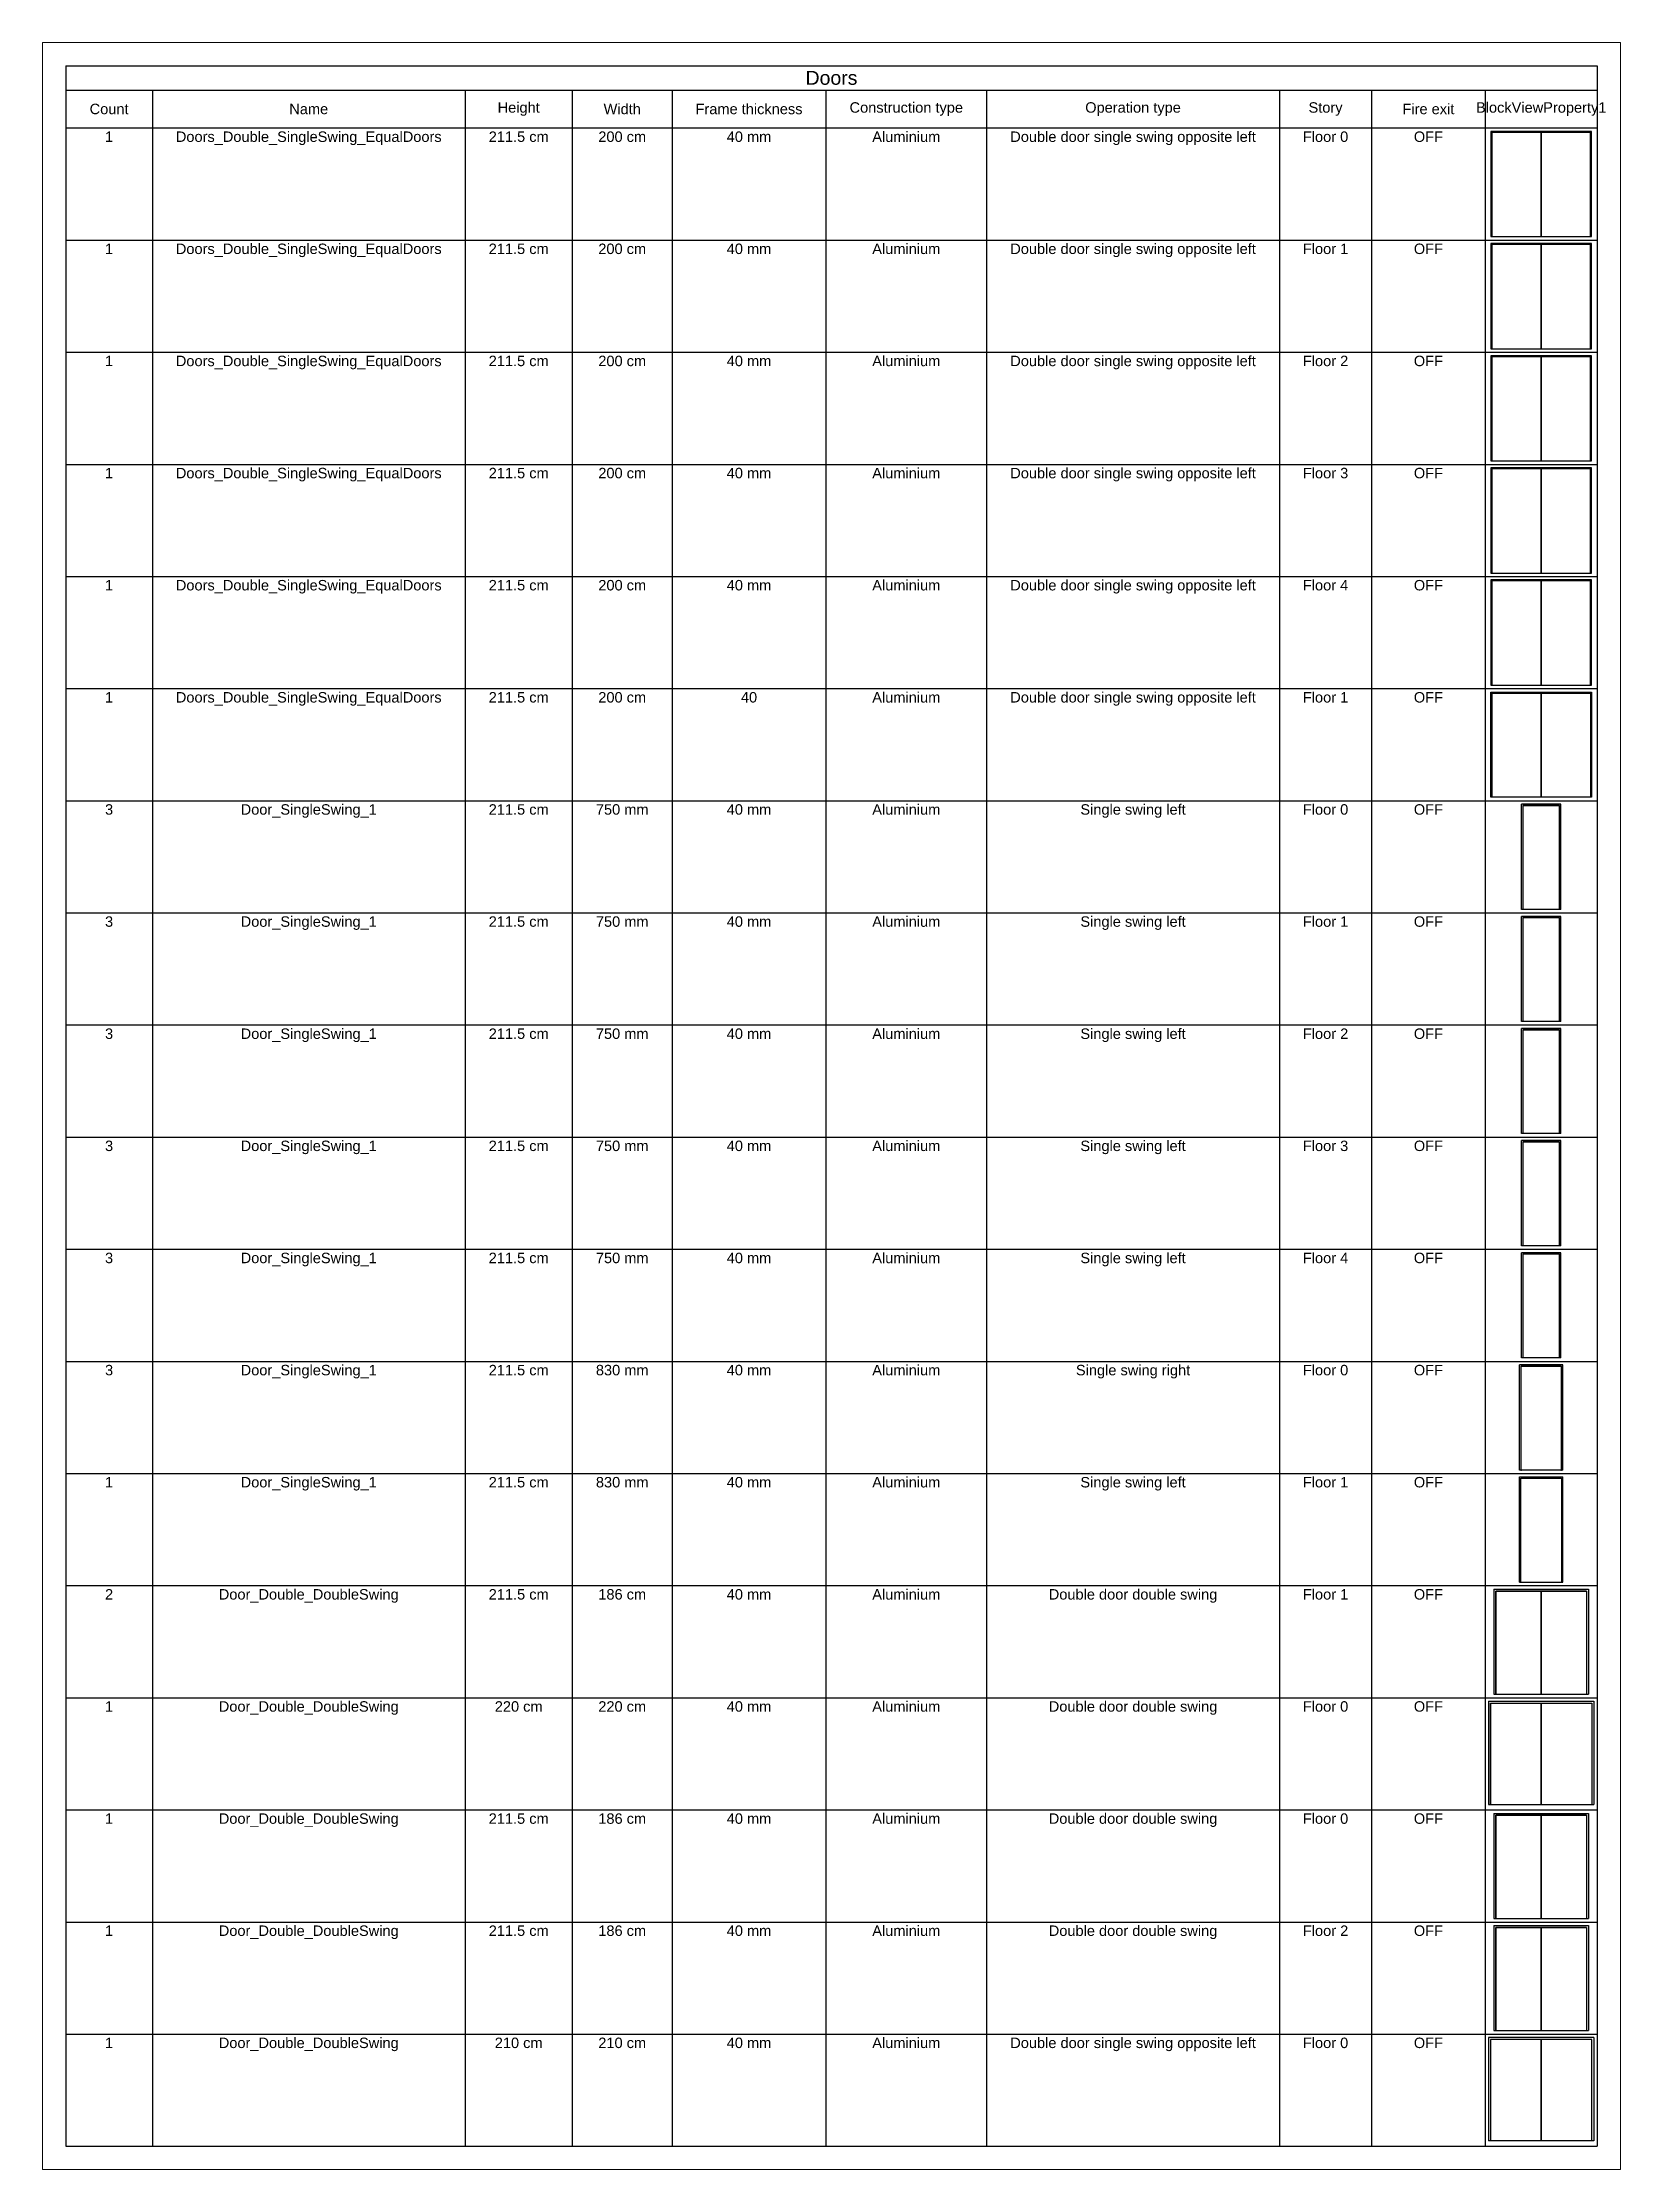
# Paper-space layout 'A0' of a CAD drawing. Header units: millimetres. Extents: x 0 to 680, y 272 to 1189.
# The model-space entities are those that its viewports show. They can reach past a viewport. Long polylines and large blocks are cut down to what shows.
import ezdxf

# ---------------------------------------------------------------- set-up
doc = ezdxf.new("R2010")
doc.units = ezdxf.units.MM
for name, color, linetype in [('Background_DOOR_FRAME', 253, 'Continuous'), ('Background_DOOR_PANEL', 255, 'Continuous'), ('BIM_VIEWPORTS', 7, 'Continuous')]:
    doc.layers.add(name, color=color, linetype=linetype)
doc.layers.add('Background_DOOR_LEAF', color=7, linetype='Continuous', true_color=0xffffff)
doc.styles.get("Standard").update_dxf_attribs({"font": 'arial.ttf'})

# ---------------------------------------------------------------- blocks, each defined once
blk = doc.blocks.new('*U20')
at = {"layer": 'Background_DOOR_FRAME', "extrusion": (0, 1, 0)}
for p, q in [((2050, 2135), (10, 2135)), ((10, 2135), (10, 0)), ((30, 2115), (30, 0)), ((2030, 2115), (30, 2115)), ((2030, 0), (2030, 2115)), ((2050, 0), (2050, 2135)), ((10, 0), (30, 0)), ((2030, 0), (2050, 0))]:
    blk.add_line(p, q, dxfattribs=at)
at = {"layer": 'Background_DOOR_PANEL', "extrusion": (0, 1, 0)}
for p, q in [((1030, 2115), (30, 2115)), ((30, 2115), (30, 0)), ((1030, 0), (1030, 2115)), ((2030, 2115), (1030, 2115)), ((1030, 2115), (1030, 0)), ((2030, 0), (2030, 2115)), ((30, 0), (1030, 0)), ((1030, 0), (2030, 0))]:
    blk.add_line(p, q, dxfattribs=at)
blk = doc.blocks.new('*U21')
at = {"layer": 'Background_DOOR_FRAME', "extrusion": (0, 1, -7.29073e-16)}
for p, q in [((-2050, 2135), (-10, 2135)), ((-2050, 0), (-2050, 2135)), ((-2030, 2115), (-30, 2115)), ((-2030, 0), (-2030, 2115)), ((-30, 2115), (-30, 0)), ((-10, 2135), (-10, 0)), ((-2030, 0), (-2050, 0)), ((-10, 0), (-30, 0))]:
    blk.add_line(p, q, dxfattribs=at)
at = {"layer": 'Background_DOOR_LEAF', "extrusion": (0, 1, -7.29073e-16)}
for p, q in [((-1030, 2115), (-2030, 2115)), ((-2030, 2115), (-2030, 0)), ((-30, 2115), (-1030, 2115)), ((-1030, 2115), (-1030, 0)), ((-1030, 0), (-1030, 2115)), ((-30, 2115), (-30, 0)), ((-1030, 0), (-2030, 0)), ((-30, 0), (-1030, 0))]:
    blk.add_line(p, q, dxfattribs=at)
blk = doc.blocks.new('*U22')
at = {"layer": 'Background_DOOR_FRAME', "extrusion": (0, 1, 0)}
for p, q in [((810, 2140), (10, 2140)), ((10, 0), (10, 2140)), ((35, 2115), (35, 0)), ((785, 2115), (35, 2115)), ((785, 0), (785, 2115)), ((810, 0), (810, 2140)), ((35, 0), (10, 0)), ((810, 0), (785, 0))]:
    blk.add_line(p, q, dxfattribs=at)
at = {"layer": 'Background_DOOR_PANEL', "extrusion": (0, 1, 0)}
for p, q in [((35, 2115), (35, 0)), ((35, 2115), (785, 2115)), ((785, 0), (785, 2115)), ((785, 0), (35, 0))]:
    blk.add_line(p, q, dxfattribs=at)
blk = doc.blocks.new('*U23')
at = {"layer": 'Background_DOOR_FRAME', "extrusion": (0, 1, 7.31975e-17)}
for p, q in [((890, 2140), (10, 2140)), ((10, 0), (10, 2140)), ((35, 2115), (35, 0)), ((865, 2115), (35, 2115)), ((865, 0), (865, 2115)), ((890, 0), (890, 2140)), ((35, 0), (10, 0)), ((35, 0), (50, 0)), ((850, 0), (865, 0)), ((890, 0), (865, 0))]:
    blk.add_line(p, q, dxfattribs=at)
at = {"layer": 'Background_DOOR_PANEL', "extrusion": (0, 1, 7.31975e-17)}
for p, q in [((35, 2115), (35, 0)), ((35, 2115), (865, 2115)), ((865, 0), (865, 2115)), ((865, 0), (35, 0))]:
    blk.add_line(p, q, dxfattribs=at)
blk = doc.blocks.new('*U24')
at = {"layer": 'Background_DOOR_FRAME', "extrusion": (0, 1, -7.31975e-17)}
for p, q in [((-890, 2140), (-10, 2140)), ((-890, 0), (-890, 2140)), ((-865, 2115), (-35, 2115)), ((-865, 0), (-865, 2115)), ((-35, 2115), (-35, 0)), ((-10, 0), (-10, 2140)), ((-890, 0), (-865, 0)), ((-35, 0), (-10, 0))]:
    blk.add_line(p, q, dxfattribs=at)
at = {"layer": 'Background_DOOR_LEAF', "extrusion": (0, 1, -7.31975e-17)}
for p, q in [((-865, 0), (-865, 2115)), ((-35, 2115), (-865, 2115)), ((-35, 2115), (-35, 0)), ((-865, 0), (-35, 0))]:
    blk.add_line(p, q, dxfattribs=at)
blk = doc.blocks.new('*U25')
at = {"layer": 'Background_DOOR_FRAME', "extrusion": (0, 1, 0)}
for p, q in [((10, 2155), (1950, 2155)), ((10, 2155), (10, 0)), ((50, 0), (50, 2115)), ((50, 2115), (1910, 2115)), ((1910, 2115), (1910, 0)), ((1950, 2155), (1950, 0)), ((10, 0), (50, 0)), ((1910, 0), (1950, 0))]:
    blk.add_line(p, q, dxfattribs=at)
at = {"layer": 'Background_DOOR_PANEL', "extrusion": (0, 1, 0)}
for p, q in [((980, 2115), (50, 2115)), ((50, 2115), (50, 0)), ((980, 2115), (980, 0)), ((1910, 2115), (980, 2115)), ((980, 0), (980, 2115)), ((50, 0), (980, 0)), ((980, 0), (1910, 0))]:
    blk.add_line(p, q, dxfattribs=at)
blk = doc.blocks.new('*U26')
at = {"layer": 'Background_DOOR_FRAME', "extrusion": (0, 1, 2.74693e-48)}
for p, q in [((10, 2240), (2290, 2240)), ((10, 2240), (10, 0)), ((50, 0), (50, 2200)), ((50, 2200), (2250, 2200)), ((2250, 2200), (2250, 0)), ((2290, 2240), (2290, 0)), ((10, 0), (50, 0)), ((2250, 0), (2290, 0))]:
    blk.add_line(p, q, dxfattribs=at)
at = {"layer": 'Background_DOOR_PANEL', "extrusion": (0, 1, 2.74693e-48)}
for p, q in [((50, 2200), (1150, 2200)), ((50, 2200), (50, 0)), ((1150, 2200), (1150, 0)), ((1150, 2200), (2250, 2200)), ((1150, 0), (1150, 2200)), ((50, 0), (1150, 0)), ((1150, 0), (2250, 0))]:
    blk.add_line(p, q, dxfattribs=at)
blk = doc.blocks.new('*U27')
at = {"layer": 'Background_DOOR_FRAME', "extrusion": (0, 1, -7.29073e-16)}
for p, q in [((-10, 2140), (-2190, 2140)), ((-2190, 2140), (-2190, 0)), ((-50, 2100), (-2150, 2100)), ((-2150, 2100), (-2150, 0)), ((-50, 0), (-50, 2100)), ((-10, 2140), (-10, 0)), ((-2150, 0), (-2190, 0)), ((-10, 0), (-50, 0))]:
    blk.add_line(p, q, dxfattribs=at)
at = {"layer": 'Background_DOOR_PANEL', "extrusion": (0, 1, -7.29073e-16)}
for p, q in [((-2150, 2100), (-2150, 0)), ((-1100, 2100), (-1100, 0)), ((-1100, 0), (-1100, 2100)), ((-1100, 0), (-2150, 0)), ((-50, 0), (-1100, 0))]:
    blk.add_line(p, q, dxfattribs=at)
blk = doc.blocks.new('*T19')
at = {"color": 0, "linetype": 'ByBlock', "lineweight": -2}
for p, q in [((0, 0), (660.35, 0)), ((0, 0), (0, -896.87)), ((660.35, 0), (660.35, -896.87)), ((0, -10.5), (660.35, -10.5)), ((37.4, -10.5), (37.4, -896.87)), ((172.17, -10.5), (172.17, -896.87)), ((218.42, -10.5), (218.42, -896.87)), ((261.45, -10.5), (261.45, -896.87)), ((327.77, -10.5), (327.77, -896.87)), ((397.07, -10.5), (397.07, -896.87)), ((523.32, -10.5), (523.32, -896.87)), ((563.06, -10.5), (563.06, -896.87)), ((612.01, -10.5), (612.01, -896.87)), ((0, -26.84), (660.35, -26.84)), ((0, -75.17), (660.35, -75.17)), ((0, -123.51), (660.35, -123.51)), ((0, -171.84), (660.35, -171.84)), ((0, -220.18), (660.35, -220.18)), ((0, -268.51), (660.35, -268.51)), ((0, -316.85), (660.35, -316.85)), ((0, -365.18), (660.35, -365.18)), ((0, -413.52), (660.35, -413.52)), ((0, -461.86), (660.35, -461.86)), ((0, -510.19), (660.35, -510.19)), ((0, -558.53), (660.35, -558.53)), ((0, -606.86), (660.35, -606.86)), ((0, -655.2), (660.35, -655.2)), ((0, -703.53), (660.35, -703.53)), ((0, -751.87), (660.35, -751.87)), ((0, -800.2), (660.35, -800.2)), ((0, -848.54), (660.35, -848.54)), ((0, -896.87), (660.35, -896.87))]:
    blk.add_line(p, q, dxfattribs=at)
at = {"color": 0}
for name, p, xscale, yscale, zscale in [('*U20', (614.31, -73.67), 0.021234375, 0.021234375, 0.021234375), ('*U20', (614.31, -122.01), 0.021234375, 0.021234375, 0.021234375), ('*U20', (614.31, -170.34), 0.021234375, 0.021234375, 0.021234375), ('*U20', (614.31, -218.68), 0.021234375, 0.021234375, 0.021234375), ('*U20', (614.31, -267.01), 0.021234375, 0.021234375, 0.021234375), ('*U21', (658.05, -315.35), 0.021234375, 0.021234375, 0.021234375), ('*U22', (627.5, -363.68), 0.02118476197429906, 0.02118476197429906, 0.02118476197429906), ('*U22', (627.5, -412.02), 0.02118476197429906, 0.02118476197429906, 0.02118476197429906), ('*U22', (627.5, -460.36), 0.02118476197429906, 0.02118476197429906, 0.02118476197429906), ('*U22', (627.5, -508.69), 0.02118476197429906, 0.02118476197429906, 0.02118476197429906), ('*U22', (627.5, -557.03), 0.02118476197429906, 0.02118476197429906, 0.02118476197429906), ('*U23', (626.65, -605.36), 0.02118476197429905, 0.02118476197429905, 0.02118476197429905), ('*U24', (645.71, -653.7), 0.02118476197429906, 0.02118476197429906, 0.02118476197429906), ('*U25', (615.56, -702.03), 0.02103730423433873, 0.02103730423433873, 0.02103730423433873), ('*U26', (613.31, -749.57), 0.01988394325657895, 0.01988394325657895, 0.01988394325657895), ('*U25', (615.56, -798.7), 0.02103730423433873, 0.02103730423433873, 0.02103730423433873), ('*U25', (615.56, -847.04), 0.02103730423433873, 0.02103730423433873, 0.02103730423433873), ('*U27', (659.06, -894.54), 0.02079605074541284, 0.02079605074541284, 0.02079605074541284)]:
    blk.add_blockref(name, p, dxfattribs=dict(at, xscale=xscale, yscale=yscale, zscale=zscale))
for s, insert, char_height, width, attachment_point in [('Doors', (330.17, -5.25), 6, 657.3489, 5), ('Count', (18.7, -18.67), 4.5, 34.398, 5), ('Name', (104.78, -18.67), 4.5, 131.7735, 5), ('Height', (195.3, -18.67), 4.5, 43.2495, 5), ('Width', (239.94, -18.67), 4.5, 40.032, 5), ('Frame thickness', (294.61, -18.67), 4.5, 63.315, 5), ('Construction type', (362.42, -18.67), 4.5, 66.2985, 5), ('Operation type', (460.19, -18.67), 4.5, 123.2505, 5), ('Story', (543.19, -18.67), 4.5, 36.747, 5), ('Fire exit', (587.54, -18.67), 4.5, 45.9495, 5), ('BlockViewProperty1', (636.18, -18.67), 4.5, 45.3354, 5), ('1', (18.7, -28.34), 4.5, 34.398, 2), ('Doors_Double_SingleSwing_EqualDoors', (104.78, -28.34), 4.5, 131.7735, 2), ('211.5 cm', (195.3, -28.34), 4.5, 43.2495, 2), ('200 cm', (239.94, -28.34), 4.5, 40.032, 2), ('40 mm', (294.61, -28.34), 4.5, 63.315, 2), ('Aluminium', (362.42, -28.34), 4.5, 66.2985, 2), ('Double door single swing opposite left', (460.19, -28.34), 4.5, 123.2505, 2), ('Floor 0', (543.19, -28.34), 4.5, 36.747, 2), ('OFF', (587.54, -28.34), 4.5, 45.9495, 2), ('1', (18.7, -76.67), 4.5, 34.398, 2), ('Doors_Double_SingleSwing_EqualDoors', (104.78, -76.67), 4.5, 131.7735, 2), ('211.5 cm', (195.3, -76.67), 4.5, 43.2495, 2), ('200 cm', (239.94, -76.67), 4.5, 40.032, 2), ('40 mm', (294.61, -76.67), 4.5, 63.315, 2), ('Aluminium', (362.42, -76.67), 4.5, 66.2985, 2), ('Double door single swing opposite left', (460.19, -76.67), 4.5, 123.2505, 2), ('Floor 1', (543.19, -76.67), 4.5, 36.747, 2), ('OFF', (587.54, -76.67), 4.5, 45.9495, 2), ('1', (18.7, -125.01), 4.5, 34.398, 2), ('Doors_Double_SingleSwing_EqualDoors', (104.78, -125.01), 4.5, 131.7735, 2), ('211.5 cm', (195.3, -125.01), 4.5, 43.2495, 2), ('200 cm', (239.94, -125.01), 4.5, 40.032, 2), ('40 mm', (294.61, -125.01), 4.5, 63.315, 2), ('Aluminium', (362.42, -125.01), 4.5, 66.2985, 2), ('Double door single swing opposite left', (460.19, -125.01), 4.5, 123.2505, 2), ('Floor 2', (543.19, -125.01), 4.5, 36.747, 2), ('OFF', (587.54, -125.01), 4.5, 45.9495, 2), ('1', (18.7, -173.34), 4.5, 34.398, 2), ('Doors_Double_SingleSwing_EqualDoors', (104.78, -173.34), 4.5, 131.7735, 2), ('211.5 cm', (195.3, -173.34), 4.5, 43.2495, 2), ('200 cm', (239.94, -173.34), 4.5, 40.032, 2), ('40 mm', (294.61, -173.34), 4.5, 63.315, 2), ('Aluminium', (362.42, -173.34), 4.5, 66.2985, 2), ('Double door single swing opposite left', (460.19, -173.34), 4.5, 123.2505, 2), ('Floor 3', (543.19, -173.34), 4.5, 36.747, 2), ('OFF', (587.54, -173.34), 4.5, 45.9495, 2), ('1', (18.7, -221.68), 4.5, 34.398, 2), ('Doors_Double_SingleSwing_EqualDoors', (104.78, -221.68), 4.5, 131.7735, 2), ('211.5 cm', (195.3, -221.68), 4.5, 43.2495, 2), ('200 cm', (239.94, -221.68), 4.5, 40.032, 2), ('40 mm', (294.61, -221.68), 4.5, 63.315, 2), ('Aluminium', (362.42, -221.68), 4.5, 66.2985, 2), ('Double door single swing opposite left', (460.19, -221.68), 4.5, 123.2505, 2), ('Floor 4', (543.19, -221.68), 4.5, 36.747, 2), ('OFF', (587.54, -221.68), 4.5, 45.9495, 2), ('1', (18.7, -270.01), 4.5, 34.398, 2), ('Doors_Double_SingleSwing_EqualDoors', (104.78, -270.01), 4.5, 131.7735, 2), ('211.5 cm', (195.3, -270.01), 4.5, 43.2495, 2), ('200 cm', (239.94, -270.01), 4.5, 40.032, 2), ('40', (294.61, -270.01), 4.5, 63.315, 2), ('Aluminium', (362.42, -270.01), 4.5, 66.2985, 2), ('Double door single swing opposite left', (460.19, -270.01), 4.5, 123.2505, 2), ('Floor 1', (543.19, -270.01), 4.5, 36.747, 2), ('OFF', (587.54, -270.01), 4.5, 45.9495, 2), ('3', (18.7, -318.35), 4.5, 34.398, 2), ('Door_SingleSwing_1', (104.78, -318.35), 4.5, 131.7735, 2), ('211.5 cm', (195.3, -318.35), 4.5, 43.2495, 2), ('750 mm', (239.94, -318.35), 4.5, 40.032, 2), ('40 mm', (294.61, -318.35), 4.5, 63.315, 2), ('Aluminium', (362.42, -318.35), 4.5, 66.2985, 2), ('Single swing left', (460.19, -318.35), 4.5, 123.2505, 2), ('Floor 0', (543.19, -318.35), 4.5, 36.747, 2), ('OFF', (587.54, -318.35), 4.5, 45.9495, 2), ('3', (18.7, -366.68), 4.5, 34.398, 2), ('Door_SingleSwing_1', (104.78, -366.68), 4.5, 131.7735, 2), ('211.5 cm', (195.3, -366.68), 4.5, 43.2495, 2), ('750 mm', (239.94, -366.68), 4.5, 40.032, 2), ('40 mm', (294.61, -366.68), 4.5, 63.315, 2), ('Aluminium', (362.42, -366.68), 4.5, 66.2985, 2), ('Single swing left', (460.19, -366.68), 4.5, 123.2505, 2), ('Floor 1', (543.19, -366.68), 4.5, 36.747, 2), ('OFF', (587.54, -366.68), 4.5, 45.9495, 2), ('3', (18.7, -415.02), 4.5, 34.398, 2), ('Door_SingleSwing_1', (104.78, -415.02), 4.5, 131.7735, 2), ('211.5 cm', (195.3, -415.02), 4.5, 43.2495, 2), ('750 mm', (239.94, -415.02), 4.5, 40.032, 2), ('40 mm', (294.61, -415.02), 4.5, 63.315, 2), ('Aluminium', (362.42, -415.02), 4.5, 66.2985, 2), ('Single swing left', (460.19, -415.02), 4.5, 123.2505, 2), ('Floor 2', (543.19, -415.02), 4.5, 36.747, 2), ('OFF', (587.54, -415.02), 4.5, 45.9495, 2), ('3', (18.7, -463.36), 4.5, 34.398, 2), ('Door_SingleSwing_1', (104.78, -463.36), 4.5, 131.7735, 2), ('211.5 cm', (195.3, -463.36), 4.5, 43.2495, 2), ('750 mm', (239.94, -463.36), 4.5, 40.032, 2), ('40 mm', (294.61, -463.36), 4.5, 63.315, 2), ('Aluminium', (362.42, -463.36), 4.5, 66.2985, 2), ('Single swing left', (460.19, -463.36), 4.5, 123.2505, 2), ('Floor 3', (543.19, -463.36), 4.5, 36.747, 2), ('OFF', (587.54, -463.36), 4.5, 45.9495, 2), ('3', (18.7, -511.69), 4.5, 34.398, 2), ('Door_SingleSwing_1', (104.78, -511.69), 4.5, 131.7735, 2), ('211.5 cm', (195.3, -511.69), 4.5, 43.2495, 2), ('750 mm', (239.94, -511.69), 4.5, 40.032, 2), ('40 mm', (294.61, -511.69), 4.5, 63.315, 2), ('Aluminium', (362.42, -511.69), 4.5, 66.2985, 2), ('Single swing left', (460.19, -511.69), 4.5, 123.2505, 2), ('Floor 4', (543.19, -511.69), 4.5, 36.747, 2), ('OFF', (587.54, -511.69), 4.5, 45.9495, 2), ('3', (18.7, -560.03), 4.5, 34.398, 2), ('Door_SingleSwing_1', (104.78, -560.03), 4.5, 131.7735, 2), ('211.5 cm', (195.3, -560.03), 4.5, 43.2495, 2), ('830 mm', (239.94, -560.03), 4.5, 40.032, 2), ('40 mm', (294.61, -560.03), 4.5, 63.315, 2), ('Aluminium', (362.42, -560.03), 4.5, 66.2985, 2), ('Single swing right', (460.19, -560.03), 4.5, 123.2505, 2), ('Floor 0', (543.19, -560.03), 4.5, 36.747, 2), ('OFF', (587.54, -560.03), 4.5, 45.9495, 2), ('1', (18.7, -608.36), 4.5, 34.398, 2), ('Door_SingleSwing_1', (104.78, -608.36), 4.5, 131.7735, 2), ('211.5 cm', (195.3, -608.36), 4.5, 43.2495, 2), ('830 mm', (239.94, -608.36), 4.5, 40.032, 2), ('40 mm', (294.61, -608.36), 4.5, 63.315, 2), ('Aluminium', (362.42, -608.36), 4.5, 66.2985, 2), ('Single swing left', (460.19, -608.36), 4.5, 123.2505, 2), ('Floor 1', (543.19, -608.36), 4.5, 36.747, 2), ('OFF', (587.54, -608.36), 4.5, 45.9495, 2), ('2', (18.7, -656.7), 4.5, 34.398, 2), ('Door_Double_DoubleSwing', (104.78, -656.7), 4.5, 131.7735, 2), ('211.5 cm', (195.3, -656.7), 4.5, 43.2495, 2), ('186 cm', (239.94, -656.7), 4.5, 40.032, 2), ('40 mm', (294.61, -656.7), 4.5, 63.315, 2), ('Aluminium', (362.42, -656.7), 4.5, 66.2985, 2), ('Double door double swing', (460.19, -656.7), 4.5, 123.2505, 2), ('Floor 1', (543.19, -656.7), 4.5, 36.747, 2), ('OFF', (587.54, -656.7), 4.5, 45.9495, 2), ('1', (18.7, -705.03), 4.5, 34.398, 2), ('Door_Double_DoubleSwing', (104.78, -705.03), 4.5, 131.7735, 2), ('220 cm', (195.3, -705.03), 4.5, 43.2495, 2), ('220 cm', (239.94, -705.03), 4.5, 40.032, 2), ('40 mm', (294.61, -705.03), 4.5, 63.315, 2), ('Aluminium', (362.42, -705.03), 4.5, 66.2985, 2), ('Double door double swing', (460.19, -705.03), 4.5, 123.2505, 2), ('Floor 0', (543.19, -705.03), 4.5, 36.747, 2), ('OFF', (587.54, -705.03), 4.5, 45.9495, 2), ('1', (18.7, -753.37), 4.5, 34.398, 2), ('Door_Double_DoubleSwing', (104.78, -753.37), 4.5, 131.7735, 2), ('211.5 cm', (195.3, -753.37), 4.5, 43.2495, 2), ('186 cm', (239.94, -753.37), 4.5, 40.032, 2), ('40 mm', (294.61, -753.37), 4.5, 63.315, 2), ('Aluminium', (362.42, -753.37), 4.5, 66.2985, 2), ('Double door double swing', (460.19, -753.37), 4.5, 123.2505, 2), ('Floor 0', (543.19, -753.37), 4.5, 36.747, 2), ('OFF', (587.54, -753.37), 4.5, 45.9495, 2), ('1', (18.7, -801.7), 4.5, 34.398, 2), ('Door_Double_DoubleSwing', (104.78, -801.7), 4.5, 131.7735, 2), ('211.5 cm', (195.3, -801.7), 4.5, 43.2495, 2), ('186 cm', (239.94, -801.7), 4.5, 40.032, 2), ('40 mm', (294.61, -801.7), 4.5, 63.315, 2), ('Aluminium', (362.42, -801.7), 4.5, 66.2985, 2), ('Double door double swing', (460.19, -801.7), 4.5, 123.2505, 2), ('Floor 2', (543.19, -801.7), 4.5, 36.747, 2), ('OFF', (587.54, -801.7), 4.5, 45.9495, 2), ('1', (18.7, -850.04), 4.5, 34.398, 2), ('Door_Double_DoubleSwing', (104.78, -850.04), 4.5, 131.7735, 2), ('210 cm', (195.3, -850.04), 4.5, 43.2495, 2), ('210 cm', (239.94, -850.04), 4.5, 40.032, 2), ('40 mm', (294.61, -850.04), 4.5, 63.315, 2), ('Aluminium', (362.42, -850.04), 4.5, 66.2985, 2), ('Double door single swing opposite left', (460.19, -850.04), 4.5, 123.2505, 2), ('Floor 0', (543.19, -850.04), 4.5, 36.747, 2), ('OFF', (587.54, -850.04), 4.5, 45.9495, 2)]:
    blk.add_mtext(s, dxfattribs=dict(at, insert=insert, char_height=char_height, width=width, attachment_point=attachment_point))
blk = doc.blocks.new('Doors__schedule__..%5CMain.dwg')
blk.add_blockref('*T19', (0, 1380.111))

msp = doc.modelspace()

# ---------------------------------------------------------------- block references
msp.add_blockref('Doors__schedule__..%5CMain.dwg', (0, 0))

psp = doc.layouts.new('A0')

# ---------------------------------------------------------------- viewports
at = {"layer": 'BIM_VIEWPORTS'}
psp.add_viewport(center=(340.17, 730.56), size=(680.35, 916.874), view_center_point=(330.17, 931.67), view_height=916.874, dxfattribs=at)

doc.saveas('drawing.dxf')
